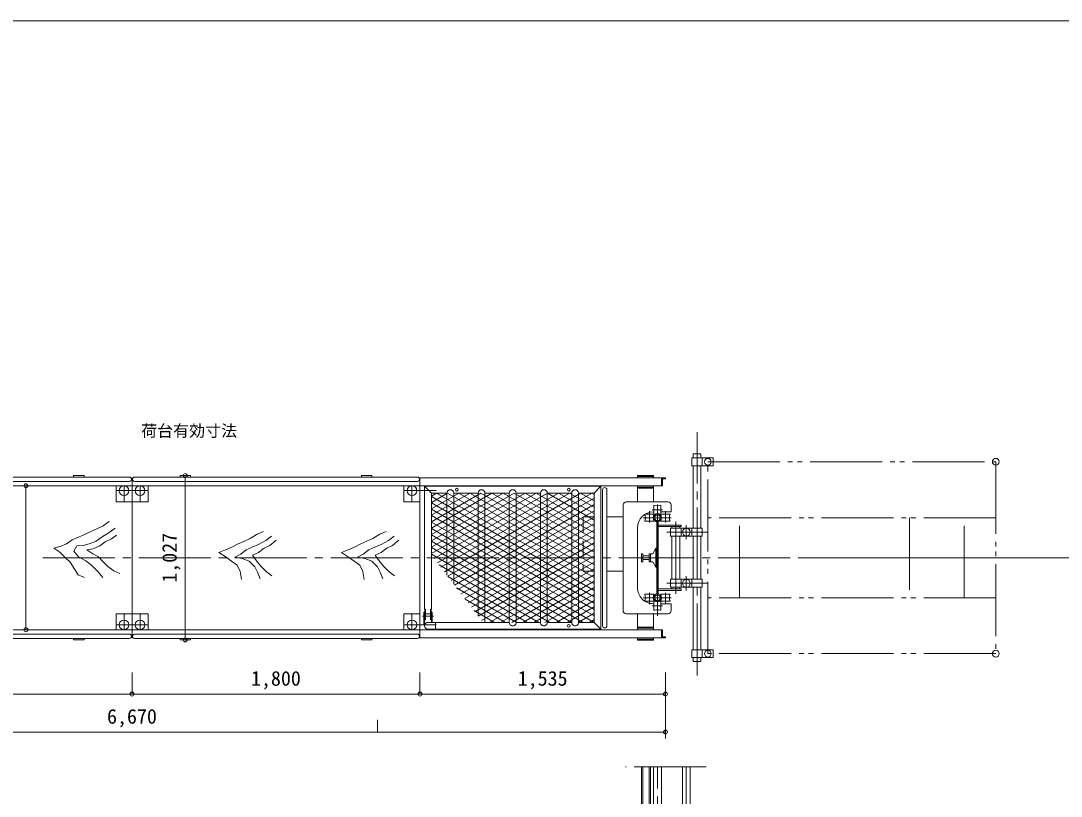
# Model space of a CAD drawing. Units: millimetres, scale not verified. Extents: x -10247 to 10142, y -7132 to 7111.
# Drawn here: x -3745 to 2760, y 2261 to 7111 of the extents above; entities that cross this region are included whole.
import ezdxf
from ezdxf.enums import TextEntityAlignment as Align

# ---------------------------------------------------------------- set-up
doc = ezdxf.new("R2010")
doc.units = ezdxf.units.MM
doc.header["$LTSCALE"] = 50
doc.header["$PDMODE"] = 32
doc.header["$PDSIZE"] = 25
for name, pattern in [('CHAIN2', [12, 9, -1, 1, -1]), ('DASHED2', [3, 2, -1]), ('DOUBLE_CHAIN2', [12.8, 9, -1, 0.6, -0.6, 0.6, -1])]:
    doc.linetypes.add(name, pattern=pattern)
doc.layers.add('0-0_1', color=4, linetype='Continuous', lineweight=18)
doc.layers.add('1-0_SPLIN', color=7, linetype='Continuous', lineweight=18)
doc.styles.add('ＭＳ ゴシック', font='')
doc.styles.get('ＭＳ ゴシック').set_extended_font_data('MS Gothic')

msp = doc.modelspace()

# ---------------------------------------------------------------- linework, layer by layer
at = {"layer": '0-0_1', "color": 7}
msp.add_line((10142.08, 7110.81), (-10247.3, 7110.81), dxfattribs=at)
at = {"layer": '0-0_1', "lineweight": 9}
for p, q in [((-2717.09, 4266.29), (-2717.09, 3238.9)), ((-2716.67, 4266.29), (-2717.09, 4266.29)), ((-3713.18, 4202.59), (-3713.18, 3302.6)), ((-2716.67, 3238.9), (-2717.09, 3238.9)), ((285.51, 3035.61), (285.51, 2899.76)), ((285.51, 2941.56), (285.51, 2622.24)), ((-1514.49, 2737.76), (-1514.49, 2662)), ((-6384.49, 2662), (285.51, 2662))]:
    msp.add_line(p, q, dxfattribs=at)
for points in [[(-4849.49, 3035.61), (-4849.49, 2899.76), (-3049.49, 2899.76)], [(-3049.49, 3035.61), (-3049.49, 2899.76), (-1249.49, 2899.76)], [(-1249.49, 3035.61), (-1249.49, 2899.76), (285.51, 2899.76)]]:
    msp.add_lwpolyline(points, dxfattribs=at)
at = {"layer": '0-0_1'}
for p in [(-2717.09, 4266.29), (-3713.18, 4202.59), (-3713.18, 3302.6), (-2717.09, 3238.9), (-3049.49, 2899.76), (-1249.49, 2899.76), (285.51, 2899.76), (285.51, 2662)]:
    msp.add_point(p, dxfattribs=at)
at = {"layer": '1-0_SPLIN', "color": 2, "linetype": 'CHAIN2'}
for p, q in [((483.01, 3017.01), (483.01, 4538.51)), ((-3150.07, 4172.34), (-2949.49, 4172.34)), ((-3099.49, 4102.6), (-3099.49, 4202.59)), ((-2999.49, 4102.6), (-2999.49, 4202.59)), ((-1148.9, 4172.34), (-1349.49, 4172.34)), ((-1299.49, 4102.6), (-1299.49, 4202.59)), ((185.51, 4043.8), (185.51, 3972.36)), ((267.02, 4052.6), (203.23, 4052.6)), ((235.51, 4086.24), (235.51, 3752.59)), ((285.51, 4043.8), (285.51, 3972.36)), ((322.06, 4002.59), (146.31, 4002.59)), ((270.2, 4002.59), (201.98, 4002.59)), ((350.51, 3752.59), (350.51, 3978.29)), ((550.51, 3912.59), (294.4, 3912.59)), ((415.51, 3956.59), (415.51, 3868.07)), ((235.51, 3389.92), (235.51, 3752.59)), ((350.51, 3752.59), (350.51, 3526.89)), ((2555.75, 3752.59), (1149.92, 3752.59)), ((550.51, 3592.59), (294.4, 3592.59)), ((415.51, 3548.59), (415.51, 3637.12)), ((185.51, 3461.39), (185.51, 3532.83)), ((285.51, 3461.39), (285.51, 3532.83)), ((322.06, 3502.59), (146.31, 3502.59)), ((267.02, 3452.59), (203.23, 3452.59)), ((-3099.49, 3402.59), (-3099.49, 3302.59)), ((-2999.49, 3402.59), (-2999.49, 3302.59)), ((-1299.49, 3402.59), (-1299.49, 3302.59)), ((-1234.34, 3386.89), (-1165.44, 3386.89)), ((-3150.07, 3332.84), (-2949.49, 3332.84)), ((-1148.9, 3332.84), (-1349.49, 3332.84)), ((235.51, -3091.04), (235.51, 2444.16)), ((415.51, 2444.16), (415.51, -3148.66))]:
    msp.add_line(p, q, dxfattribs=at)
at = {"layer": '1-0_SPLIN'}
for p, q in [((515.51, 4327.59), (515.51, 4377.59)), ((458.71, 4327.59), (458.71, 3937.59)), ((507.31, 3937.59), (507.31, 4327.59)), ((-3065.59, 4257.29), (-4833.39, 4257.29)), ((-4833.39, 4230.09), (-3065.59, 4230.09)), ((-3049.49, 3252.59), (-3049.49, 4252.59)), ((-3033.39, 4257.29), (-1265.59, 4257.29)), ((-1265.59, 4230.09), (-3033.39, 4230.09)), ((-1249.49, 4252.59), (285.51, 4252.59)), ((-1249.49, 3252.59), (-1249.49, 4252.59)), ((-1249.49, 3252.59), (-1249.49, 4252.59)), ((110.51, 4267.59), (110.51, 4252.59)), ((210.51, 4261.59), (110.51, 4261.59)), ((260.51, 4252.59), (260.51, 4202.59)), ((-168.39, 4202.59), (-1249.49, 4202.59)), ((-1220.84, 4199.64), (-1178.14, 4156.94)), ((-118.14, 4199.64), (-160.84, 4156.94)), ((-108.09, 4178.29), (-108.09, 3326.89)), ((-80.89, 3326.89), (-80.89, 4178.29)), ((110.51, 4202.59), (110.51, 4102.45)), ((210.51, 4193.59), (110.51, 4193.59)), ((210.51, 4187.59), (110.51, 4187.59)), ((210.51, 4102.44), (210.51, 4202.59)), ((-1080.84, 4156.94), (-1080.84, 3644.19)), ((-1038.14, 4156.94), (-885.84, 4156.94)), ((-1038.14, 4156.94), (-1038.14, 3588.14)), ((-885.84, 4156.94), (-885.84, 3388.21)), ((-843.14, 4156.94), (-843.14, 3348.25)), ((-843.14, 4156.94), (-690.84, 4156.94)), ((-690.84, 4156.94), (-690.84, 3348.25)), ((-648.14, 4156.94), (-648.14, 3348.25)), ((-648.14, 4156.94), (-495.84, 4156.94)), ((-495.84, 4156.94), (-495.84, 3348.25)), ((-453.14, 4156.94), (-453.14, 3348.25)), ((-453.14, 4156.94), (-300.84, 4156.94)), ((-300.84, 4156.94), (-300.84, 3348.25)), ((-258.14, 4156.94), (-258.14, 3348.25)), ((40.64, 4102.46), (300.35, 4102.43)), ((20.54, 3422.62), (20.65, 4082.46)), ((213.51, 4040.07), (210.54, 4040.07)), ((213.51, 4081.1), (213.51, 4024.09)), ((257.51, 4081.1), (257.51, 4024.09)), ((20.59, 4007.59), (-80.89, 4007.59)), ((157.01, 4024.59), (214.01, 4024.59)), ((157.01, 3980.59), (214.01, 3980.59)), ((257.01, 4024.59), (314.01, 4024.59)), ((257.01, 3980.59), (314.01, 3980.59)), ((110.54, 3940.07), (110.51, 3565.1)), ((326.21, 3937.59), (326.21, 3947.59)), ((374.81, 3947.59), (374.81, 3937.59)), ((383.01, 3887.59), (383.01, 3937.59)), ((326.21, 3752.59), (326.21, 3887.59)), ((374.81, 3887.59), (374.81, 3752.59)), ((458.71, 3887.59), (458.71, 3752.59)), ((507.31, 3752.59), (507.31, 3887.59)), ((192.01, 3777.59), (192.01, 3727.59)), ((225.01, 3812.59), (225.01, 3692.59)), ((183.01, 3763.59), (145.01, 3763.59)), ((183.01, 3741.59), (145.01, 3741.59)), ((326.21, 3752.59), (326.21, 3617.59)), ((374.81, 3617.59), (374.81, 3752.59)), ((458.71, 3617.59), (458.71, 3752.59)), ((507.31, 3752.59), (507.31, 3617.59)), ((20.59, 3667.59), (-80.89, 3667.59)), ((383.01, 3617.59), (383.01, 3567.59)), ((157.01, 3524.59), (214.01, 3524.59)), ((257.01, 3524.59), (314.01, 3524.59)), ((326.21, 3567.59), (326.21, 3557.59)), ((374.81, 3557.59), (374.81, 3567.59)), ((458.71, 3177.59), (458.71, 3567.59)), ((507.31, 3567.59), (507.31, 3177.59)), ((157.01, 3480.59), (214.01, 3480.59)), ((210.51, 3465.09), (213.51, 3465.09)), ((213.51, 3424.09), (213.51, 3481.09)), ((257.01, 3480.59), (314.01, 3480.59)), ((257.51, 3424.09), (257.51, 3481.09)), ((-1183.99, 3401.9), (-1214.99, 3401.9)), ((300.37, 3402.73), (40.54, 3402.61)), ((110.51, 3302.59), (110.51, 3402.74)), ((210.51, 3402.75), (210.51, 3302.59)), ((-843.14, 3348.24), (-1199.49, 3348.24)), ((-1151.89, 3348.24), (-1151.89, 3305.54)), ((-690.84, 3348.25), (-843.14, 3348.25)), ((-495.84, 3348.25), (-648.14, 3348.25)), ((-300.84, 3348.25), (-453.14, 3348.25)), ((-160.84, 3348.25), (-118.14, 3305.54)), ((210.51, 3317.59), (110.51, 3317.59)), ((-4833.39, 3275.09), (-3065.59, 3275.09)), ((-1265.59, 3275.09), (-3033.39, 3275.09)), ((-1249.49, 3252.59), (285.51, 3252.59)), ((-822.87, 3305.54), (-1199.49, 3305.54)), ((210.51, 3311.59), (110.51, 3311.59)), ((110.51, 3237.59), (110.51, 3252.59)), ((210.51, 3252.59), (210.51, 3237.59)), ((260.51, 3252.59), (260.51, 3302.59)), ((-3065.59, 3247.89), (-4833.39, 3247.89)), ((-3033.39, 3247.89), (-1265.59, 3247.89)), ((210.51, 3243.59), (110.51, 3243.59)), ((210.51, 3237.59), (110.51, 3237.59)), ((515.51, 3177.59), (515.51, 3127.59)), ((136.01, -638.58), (136.01, 2444.16)), ((145.01, -638.58), (145.01, 2444.16)), ((183.01, -638.58), (183.01, 2444.16)), ((192.01, -638.58), (192.01, 2444.16)), ((211.21, -638.58), (211.21, 2444.16)), ((259.81, -638.58), (259.81, 2444.16)), ((391.21, 1744.96), (391.21, 2444.16)), ((439.81, 1744.96), (439.81, 2444.16))]:
    msp.add_line(p, q, dxfattribs=at)
at = {"layer": '1-0_SPLIN', "color": 3}
for p, q in [((-868.33, 4156.94), (-1178.14, 3978.08)), ((-799.05, 4156.94), (-1178.14, 3938.08)), ((-729.77, 4156.94), (-1178.14, 3898.08)), ((-660.49, 4156.94), (-1178.14, 3858.08)), ((-591.21, 4156.94), (-1178.14, 3818.08)), ((-521.92, 4156.94), (-1178.14, 3778.08)), ((-937.62, 4156.94), (-1178.14, 4018.08)), ((-1145.46, 4156.94), (-1178.14, 4138.08)), ((-1076.18, 4156.94), (-1178.14, 4098.08)), ((-1006.9, 4156.94), (-1178.14, 4058.08)), ((-160.84, 3548.46), (-1178.14, 4135.79)), ((-452.64, 4156.94), (-1160.23, 3748.42)), ((-160.84, 3588.45), (-1145.49, 4156.94)), ((-383.36, 4156.94), (-1139.07, 3720.63)), ((-314.08, 4156.94), (-1117.91, 3692.85)), ((-244.8, 4156.94), (-1096.74, 3665.07)), ((-160.84, 3628.45), (-1076.21, 4156.94)), ((-175.51, 4156.94), (-1075.58, 3637.29)), ((-160.84, 4125.42), (-1054.42, 3609.51)), ((-160.84, 3668.45), (-1006.93, 4156.94)), ((-160.84, 3708.45), (-937.65, 4156.94)), ((-160.84, 3748.45), (-868.36, 4156.94)), ((-160.84, 3788.45), (-799.08, 4156.94)), ((-160.84, 3828.45), (-729.8, 4156.94)), ((-160.84, 3868.46), (-660.52, 4156.94)), ((-160.84, 3908.45), (-591.24, 4156.94)), ((-160.84, 3948.46), (-521.95, 4156.94)), ((-160.84, 3988.45), (-452.67, 4156.94)), ((-160.84, 4028.45), (-383.39, 4156.94)), ((-160.84, 4068.45), (-314.11, 4156.94)), ((-160.84, 4108.45), (-244.83, 4156.94)), ((-160.84, 4148.45), (-175.54, 4156.94)), ((-160.84, 3508.46), (-1178.14, 4095.79)), ((-160.84, 3468.45), (-1178.14, 4055.79)), ((-160.84, 4085.42), (-1033.26, 3581.73)), ((-160.84, 4045.42), (-1012.09, 3553.95)), ((-160.84, 3428.45), (-1178.14, 4015.79)), ((-160.84, 3388.45), (-1178.14, 3975.79)), ((-160.84, 4005.42), (-990.93, 3526.16)), ((-160.84, 3348.45), (-1178.14, 3935.79)), ((-160.84, 3965.42), (-969.77, 3498.38)), ((-160.84, 3925.42), (-948.6, 3470.6)), ((-229.76, 3348.25), (-1178.14, 3895.79)), ((-299.04, 3348.25), (-1178.14, 3855.79)), ((-160.84, 3885.42), (-927.44, 3442.82)), ((-160.84, 3845.42), (-906.28, 3415.04)), ((-368.32, 3348.25), (-1178.14, 3815.79)), ((-437.6, 3348.25), (-1178.14, 3775.79)), ((-160.84, 3805.42), (-885.11, 3387.26)), ((-160.84, 3765.42), (-863.95, 3359.47)), ((-160.84, 3725.42), (-814.12, 3348.24)), ((-506.89, 3348.25), (-1129.01, 3707.43)), ((-160.84, 3685.42), (-744.84, 3348.24)), ((-160.84, 3645.42), (-675.56, 3348.24)), ((-576.17, 3348.24), (-1074.62, 3636.02)), ((-160.84, 3605.42), (-606.28, 3348.24)), ((-645.45, 3348.24), (-1020.22, 3564.62)), ((-160.84, 3565.42), (-536.99, 3348.24)), ((-160.84, 3525.42), (-467.71, 3348.25)), ((-714.73, 3348.24), (-965.83, 3493.22)), ((-160.84, 3485.42), (-398.43, 3348.25)), ((-784.01, 3348.24), (-911.44, 3421.81)), ((-160.84, 3445.42), (-329.15, 3348.25)), ((-160.84, 3405.42), (-259.87, 3348.25)), ((-853.29, 3348.24), (-857.04, 3350.41)), ((-160.84, 3365.42), (-190.58, 3348.25))]:
    msp.add_line(p, q, dxfattribs=at)
at = {"layer": '1-0_SPLIN', "color": 2, "linetype": 'DOUBLE_CHAIN2'}
for p, q in [((2350.51, 4002.59), (550.51, 4002.59)), ((748.91, 3502.59), (748.91, 4002.59)), ((1810.63, 4002.59), (1810.63, 3502.59)), ((2152.11, 3502.59), (2152.11, 4002.59)), ((2350.51, 3502.59), (550.51, 3502.59)), ((539.81, 2444.16), (36.01, 2444.16))]:
    msp.add_line(p, q, dxfattribs=at)
at = {"layer": '1-0_SPLIN'}
for points in [[(583.01, 4327.59), (583.01, 4377.59), (450.51, 4377.59), (450.51, 4327.59)], [(450.51, 3887.59), (450.51, 3937.59), (318.01, 3937.59), (318.01, 3887.59)], [(145.01, 3727.59), (145.01, 3777.59), (136.01, 3777.59), (136.01, 3727.59)], [(450.51, 3617.59), (450.51, 3567.59), (318.01, 3567.59), (318.01, 3617.59)], [(-1214.99, 3364.89), (-1219.49, 3364.89), (-1219.49, 3431.89), (-1214.99, 3431.89)], [(-1179.49, 3364.89), (-1183.99, 3364.89), (-1183.99, 3431.89), (-1179.49, 3431.89)], [(583.01, 3177.59), (583.01, 3127.59), (450.51, 3127.59), (450.51, 3177.59)]]:
    msp.add_lwpolyline(points, close=True, dxfattribs=at)
for points in [[(507.31, 4377.59), (507.31, 4402.59), (458.71, 4402.59), (458.71, 4377.59)], [(-3414.49, 4257.29), (-3414.49, 4266.29), (-3349.49, 4266.29), (-3349.49, 4257.29)], [(-2684.49, 4257.29), (-2684.49, 4266.29), (-2749.49, 4266.29), (-2749.49, 4257.29)], [(-1549.49, 4257.29), (-1549.49, 4266.29), (-1614.49, 4266.29), (-1614.49, 4257.29)], [(210.51, 4252.59), (210.51, 4267.59), (110.51, 4267.59)], [(285.51, 4252.59), (285.51, 4246.59), (266.51, 4246.59), (266.51, 4202.59), (260.51, 4202.59)], [(-6365.49, 4202.59), (-1699.49, 4202.59), (266.4, 4202.59)], [(-3049.49, 4102.6), (-3149.49, 4102.6), (-3149.49, 4202.59)], [(-3049.49, 4102.6), (-2949.49, 4102.6), (-2949.49, 4202.59)], [(-1249.49, 4102.6), (-1349.49, 4102.6), (-1349.49, 4202.59)], [(-1220.84, 3752.59), (-1220.84, 4199.64), (-118.14, 4199.64), (-118.14, 3305.54), (-822.87, 3305.54)], [(-1178.14, 3752.59), (-1178.14, 4156.94), (-1080.84, 4156.94)], [(-258.14, 4156.94), (-160.84, 4156.94), (-160.84, 3348.25), (-258.14, 3348.25)], [(320.36, 4082.43), (320.51, 4040.09), (257.51, 4040.08)], [(240.01, 3752.59), (240.01, 3978.29), (231.01, 3978.29), (231.01, 3752.59)], [(240.01, 3956.59), (384.01, 3956.59), (384.01, 3947.59), (240.01, 3947.59)], [(450.51, 3887.59), (515.51, 3887.59), (515.51, 3937.59), (450.51, 3937.59)], [(-1214.99, 3431.89), (-1220.84, 3431.89), (-1220.84, 3827.98)], [(231.01, 3692.59), (225.01, 3692.59), (207.01, 3727.59), (183.01, 3727.59), (183.01, 3777.59), (207.01, 3777.59), (225.01, 3812.59), (231.01, 3812.59)], [(-1178.14, 3771.92), (-1178.14, 3431.89), (-1183.99, 3431.89)], [(240.01, 3752.59), (240.01, 3526.89), (231.01, 3526.89), (231.01, 3752.59)], [(450.51, 3617.59), (515.51, 3617.59), (515.51, 3567.59), (450.51, 3567.59)], [(240.01, 3548.59), (384.01, 3548.59), (384.01, 3557.59), (240.01, 3557.59)], [(257.51, 3465.09), (320.51, 3465.09), (320.37, 3422.73)], [(-3049.49, 3402.59), (-3149.49, 3402.59), (-3149.49, 3302.59)], [(-3049.49, 3402.59), (-2949.49, 3402.59), (-2949.49, 3302.59)], [(-1249.49, 3402.59), (-1349.49, 3402.59), (-1349.49, 3302.59)], [(-1220.84, 3336.89), (-1220.84, 3411.89), (-1225.34, 3411.89), (-1225.34, 3336.89)], [(-1173.64, 3348.24), (-1173.64, 3411.89), (-1178.14, 3411.89), (-1178.14, 3348.24)], [(-6359.49, 3302.59), (-1699.49, 3302.59), (266.51, 3302.59)], [(285.51, 3252.59), (285.51, 3258.59), (266.51, 3258.59), (266.51, 3302.59), (260.51, 3302.59)], [(-3414.49, 3247.89), (-3414.49, 3238.89), (-3349.49, 3238.89), (-3349.49, 3247.89)], [(-2684.49, 3247.89), (-2684.49, 3238.89), (-2749.49, 3238.89), (-2749.49, 3247.89)], [(-1549.49, 3247.89), (-1549.49, 3238.89), (-1614.49, 3238.89), (-1614.49, 3247.89)], [(507.31, 3127.59), (507.31, 3102.59), (458.71, 3102.59), (458.71, 3127.59)]]:
    msp.add_lwpolyline(points, dxfattribs=at)
at = {"layer": '1-0_SPLIN', "color": 2, "linetype": 'DOUBLE_CHAIN2'}
msp.add_lwpolyline([(2350.51, 4352.59), (2350.51, 3152.59), (550.51, 3152.59), (550.51, 4352.59)], close=True, dxfattribs=at)
at = {"layer": '1-0_SPLIN', "color": 2}
for points in [[(-3191.72, 3978.71), (-3229.94, 3951.95), (-3270.08, 3932.84), (-3306.39, 3915.64), (-3346.53, 3898.44), (-3384.75, 3881.24), (-3422.98, 3864.04), (-3459.29, 3839.19), (-3499.43, 3821.99), (-3537.65, 3812.43), (-3501.34, 3787.59), (-3465.03, 3751.28), (-3436.36, 3724.52), (-3411.51, 3684.38), (-3386.67, 3646.16), (-3346.53, 3628.96)], [(-3155.4, 3936.67), (-3191.72, 3909.91), (-3235.68, 3883.15), (-3273.9, 3856.39), (-3317.86, 3839.19), (-3356.09, 3829.63), (-3394.31, 3827.72), (-3413.42, 3793.32), (-3384.75, 3758.92), (-3338.88, 3734.07), (-3302.57, 3705.4), (-3266.26, 3669.09), (-3231.85, 3628.96)], [(-2226.91, 3917.55), (-2267.04, 3900.35), (-2311, 3873.59), (-2347.32, 3856.39), (-2385.54, 3839.19), (-2421.85, 3820.08), (-2465.81, 3802.88), (-2505.95, 3785.68), (-2461.99, 3757.01), (-2427.59, 3732.16), (-2391.28, 3705.4), (-2374.07, 3667.18), (-2364.52, 3615.58)], [(-1460.33, 3917.55), (-1500.46, 3900.35), (-1544.42, 3873.59), (-1580.74, 3856.39), (-1618.96, 3839.19), (-1655.28, 3820.08), (-1699.23, 3802.88), (-1739.37, 3785.68), (-1695.41, 3757.01), (-1661.01, 3732.16), (-1624.7, 3705.4), (-1607.49, 3667.18), (-1597.94, 3615.58)], [(-3145.85, 3894.62), (-3178.34, 3869.77), (-3216.56, 3852.57), (-3250.97, 3827.72), (-3293.02, 3808.61), (-3331.24, 3800.97), (-3294.93, 3776.12), (-3258.61, 3758.92), (-3229.94, 3726.43), (-3201.27, 3697.76), (-3163.05, 3671), (-3124.83, 3653.8)], [(-2177.22, 3886.97), (-2213.53, 3860.22), (-2259.4, 3835.37), (-2297.62, 3818.17), (-2335.85, 3800.97), (-2370.25, 3774.21), (-2406.57, 3757.01), (-2360.7, 3747.45), (-2316.74, 3730.25), (-2282.33, 3695.85), (-2265.13, 3661.45), (-2247.93, 3621.31)], [(-2148.55, 3862.13), (-2188.68, 3829.63), (-2223.09, 3812.43), (-2259.4, 3785.68), (-2295.71, 3768.47), (-2270.87, 3734.07), (-2244.11, 3699.67), (-2211.62, 3667.18), (-2175.3, 3640.42)], [(-1410.64, 3886.97), (-1446.95, 3860.22), (-1492.82, 3835.37), (-1531.04, 3818.17), (-1569.27, 3800.97), (-1603.67, 3774.21), (-1639.98, 3757.01), (-1594.11, 3747.45), (-1550.16, 3730.25), (-1515.75, 3695.85), (-1498.55, 3661.45), (-1481.35, 3621.31)], [(-1381.97, 3862.13), (-1422.1, 3829.63), (-1456.51, 3812.43), (-1492.82, 3785.68), (-1529.13, 3768.47), (-1504.29, 3734.07), (-1477.53, 3699.67), (-1445.04, 3667.18), (-1408.73, 3640.42)]]:
    msp.add_lwpolyline(points, dxfattribs=at)
at = {"layer": '1-0_SPLIN', "color": 2, "linetype": 'DASHED2'}
msp.add_lwpolyline([(-160.84, 4007.59), (-229.41, 4007.59), (-229.41, 3667.59), (-160.84, 3667.59)], dxfattribs=at)
at = {"layer": '1-0_SPLIN', "color": 2, "linetype": 'CHAIN2'}
msp.add_lwpolyline([(-3606.84, 3752.59), (15.93, 3752.59), (4355.75, 3752.59)], dxfattribs=at)
at = {"layer": '1-0_SPLIN', "color": 2}
for centre in [(550.51, 4352.59), (2350.51, 4352.59), (550.51, 3152.59), (2350.51, 3152.59)]:
    msp.add_circle(centre, 21.35, dxfattribs=at)
at = {"layer": '1-0_SPLIN'}
for centre, radius in [((-3099.49, 4172.34), 30.25), ((-2999.49, 4172.34), 30.25), ((-1299.49, 4172.34), 30.25), ((-1018.14, 4178.29), 8.65), ((-318.14, 4178.29), 8.65), ((235.51, 4002.59), 24.3), ((235.51, 4002.59), 18.02), ((415.51, 3912.59), 24.3), ((415.51, 3592.59), 24.3), ((235.51, 3502.59), 24.3), ((235.51, 3502.59), 18.02), ((-3099.49, 3332.84), 30.25), ((-2999.49, 3332.84), 30.25), ((-1299.49, 3332.84), 30.25), ((-318.14, 3326.89), 8.65)]:
    msp.add_circle(centre, radius, dxfattribs=at)
for centre, radius, start, end in [((-3065.67, 4243.69), 13.6, 270.34331, 89.65668), ((-3033.47, 4243.69), 13.6, 89.65668, 270.34331), ((-1265.67, 4243.69), 13.6, 270.34331, 89.65668), ((-1059.49, 4156.94), 21.35, 0, 180), ((-864.49, 4156.94), 21.35, 0, 180), ((-669.49, 4156.91), 21.35, 0.09688, 179.90314), ((-474.49, 4156.91), 21.35, 0.09688, 179.90314), ((-279.49, 4156.91), 21.35, 0.09688, 179.90314), ((-94.49, 4178.29), 13.6, 0, 180), ((40.64, 4082.46), 20, 90.0049, 179.99161), ((300.36, 4082.43), 20, 0.0056, 90.021), ((210.54, 3940.07), 100, 90, 180), ((235.51, 4137.59), 60, 248.72493, 291.27509), ((100.51, 4002.59), 60, 338.72469, 21.27533), ((270.51, 4002.59), 60, 158.72568, 201.27434), ((235.51, 3967.59), 60, 68.72505, 111.27496), ((200.51, 4002.59), 60, 338.72469, 21.27533), ((370.51, 4002.59), 60, 158.72568, 201.27434), ((210.51, 3565.09), 100, 179.99721, 270.00002), ((100.51, 3502.59), 60, 338.72469, 21.27533), ((270.51, 3502.59), 60, 158.72469, 201.27533), ((200.51, 3502.59), 60, 338.72469, 21.27533), ((370.51, 3502.59), 60, 158.72469, 201.27533), ((235.51, 3537.59), 60, 248.72505, 291.27496), ((40.54, 3422.61), 20, 179.97203, 270.00002), ((235.51, 3367.59), 60, 68.72493, 111.27509), ((300.37, 3422.73), 20, 270, 359.99161), ((-1199.36, 3326.89), 21.35, 90.34677, 269.65324), ((-669.49, 3348.21), 21.35, 179.90314, 0.09688), ((-474.49, 3348.21), 21.35, 179.90314, 0.09688), ((-279.49, 3348.21), 21.35, 179.90314, 0.09688), ((-94.49, 3326.89), 13.6, 180, 0), ((-3065.67, 3261.49), 13.6, 270.34331, 89.65668), ((-3033.47, 3261.49), 13.6, 89.65668, 270.34331), ((-1265.67, 3261.49), 13.6, 270.34331, 89.65668)]:
    msp.add_arc(centre, radius, start, end, dxfattribs=at)

# ---------------------------------------------------------------- texts
at = {"layer": '0-0_1', "style": 'ＭＳ ゴシック'}
msp.add_text('1,027', height=91.64, rotation=90, dxfattribs=at).set_placement((-2742.09, 3596.34), align=Align.BOTTOM_LEFT)
for s, p in [('1,800', (-2305.74, 2924.76)), ('1,535', (-638.24, 2924.76)), ('6,670', (-3205.74, 2687))]:
    msp.add_text(s, height=91.64, dxfattribs=at).set_placement(p, align=Align.BOTTOM_LEFT)
at = {"layer": '1-0_SPLIN', "color": 4, "style": 'ＭＳ ゴシック'}
msp.add_text('荷台有効寸法', height=73.31, dxfattribs=at).set_placement((-2992.83, 4487.91), align=Align.BOTTOM_LEFT)

doc.saveas('drawing.dxf')
